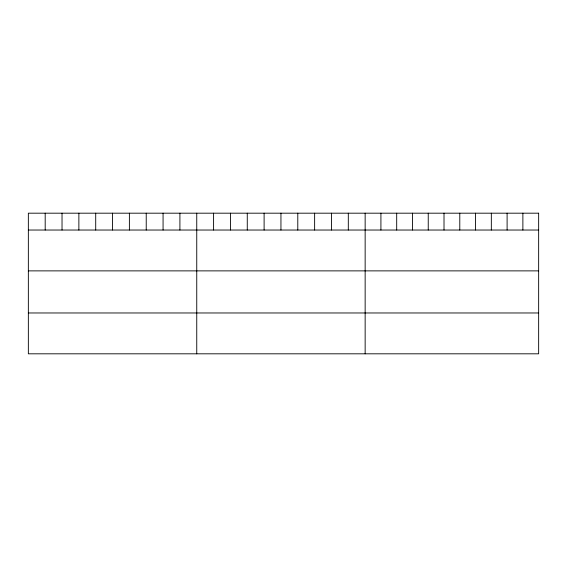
<?xml version="1.0" encoding="UTF-8"?>
<svg xmlns="http://www.w3.org/2000/svg" width="567" height="567" viewBox="0 0 567 567"><rect width="100%" height="100%" fill="white"/><g stroke="black" fill="none" stroke-linecap="round" stroke-linejoin="round"><path stroke-width="0.85" d="M28.35 230.032L538.65 230.032M28.35 270.877L538.65 270.877M28.35 312.97L538.65 312.97M522.88 213.185L522.88 230.032M507.104 213.185L507.104 230.032M491.334 213.185L491.334 230.032M475.557 213.185L475.557 230.032M459.787 213.185L459.787 230.032M444.011 213.185L444.011 230.032M428.241 213.185L428.241 230.032M412.464 213.185L412.464 230.032M396.694 213.185L396.694 230.032M380.918 213.185L380.918 230.032M365.148 213.185L365.148 353.815M348.308 213.185L348.308 230.032M331.468 213.185L331.468 230.032M314.628 213.185L314.628 230.032M297.788 213.185L297.788 230.032M280.948 213.185L280.948 230.032M264.109 213.185L264.109 230.032M247.269 213.185L247.269 230.032M230.429 213.185L230.429 230.032M213.589 213.185L213.589 230.032M196.749 213.185L196.749 353.815M179.909 213.185L179.909 230.032M163.069 213.185L163.069 230.032M146.229 213.185L146.229 230.032M129.389 213.185L129.389 230.032M112.55 213.185L112.55 230.032M95.71 213.185L95.71 230.032M78.87 213.185L78.87 230.032M62.03 213.185L62.03 230.032M45.19 213.185L45.19 230.032M538.65 213.185L28.35 213.185L28.35 353.815L538.65 353.815L538.65 213.185"/></g></svg>
